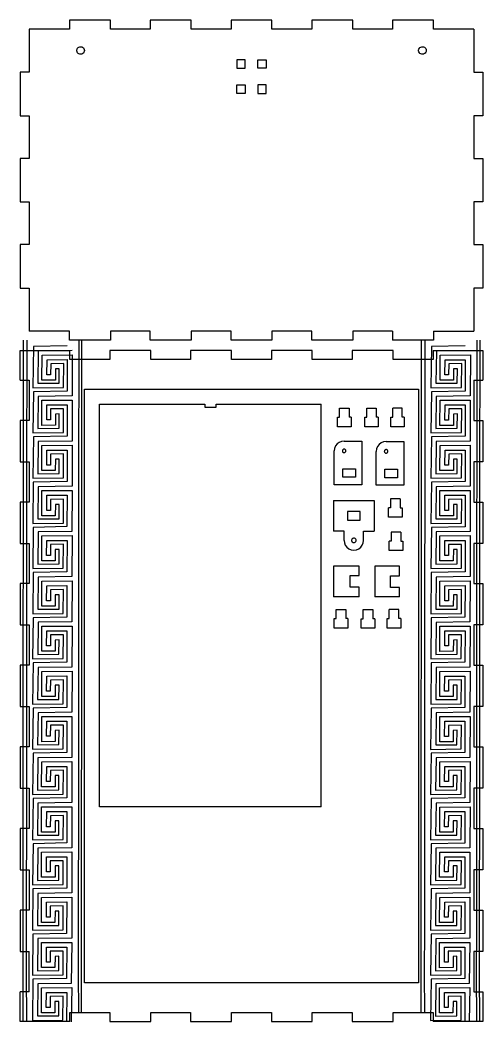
# Model space of a CAD drawing. Extents: x 5 to 589, y 6 to 836.
# Drawn here: x 358.4 to 588.7, y 8.1 to 506.3 of the extents above; entities that cross this region are included whole.
import ezdxf

# ---------------------------------------------------------------- set-up
doc = ezdxf.new("R2010")
doc.units = 0
for name, color, linetype in [('Enclosure_4mm___Back_plate_pole_005_contour', 7, 'CONTINUOUS'), ('Enclosure_4mm___Back_plate_pole_006_contour', 7, 'CONTINUOUS'), ('Enclosure_4mm___Door_bottom_stopper_006_contour', 7, 'CONTINUOUS'), ('Enclosure_4mm___Door_bottom_stopper_007_contour', 7, 'CONTINUOUS'), ('Enclosure_4mm___Door_plate001_contour', 7, 'CONTINUOUS'), ('Enclosure_4mm___Front001_contour', 7, 'CONTINUOUS'), ('Enclosure_4mm___Lock001_contour', 7, 'CONTINUOUS'), ('Enclosure_4mm___Lock_bolt001_contour', 7, 'CONTINUOUS'), ('Enclosure_4mm___Lock_bolt_004_contour', 7, 'CONTINUOUS'), ('Enclosure_4mm___Lock_bolt_005_contour', 7, 'CONTINUOUS'), ('Enclosure_4mm___Pen_holder_003_contour', 7, 'CONTINUOUS'), ('Enclosure_4mm___Pen_holder_004_contour', 7, 'CONTINUOUS'), ('Enclosure_4mm___Top001_contour', 7, 'CONTINUOUS'), ('Stand___Spine_003_contour', 7, 'CONTINUOUS')]:
    doc.layers.add(name, color=color, linetype=linetype)

msp = doc.modelspace()

# ---------------------------------------------------------------- linework, layer by layer
at = {"layer": 'Enclosure_4mm___Back_plate_pole_005_contour', "color": 7}
for points in [[(547.803229, 251.741257), (543.053244, 251.741257), (543.053244, 247.241258), (542.053224, 247.241258)], [(547.803229, 251.741257), (547.803229, 247.241258)], [(542.053224, 242.491257), (542.053224, 247.241258)], [(547.803229, 247.241258), (548.803221, 247.241258)], [(548.803221, 247.241258), (548.803221, 242.491257)], [(548.803221, 242.491257), (542.053224, 242.491257)]]:
    msp.add_lwpolyline(points, dxfattribs=at)
at = {"layer": 'Enclosure_4mm___Back_plate_pole_006_contour', "color": 7}
for points in [[(547.394606, 268.318649), (542.644621, 268.318649), (542.644621, 263.81865), (541.644628, 263.81865)], [(547.394606, 268.318649), (547.394606, 263.81865)], [(541.644628, 259.068649), (541.644628, 263.81865)], [(547.394606, 263.81865), (548.394625, 263.81865)], [(548.394625, 263.81865), (548.394625, 259.068649)], [(548.394625, 259.068649), (541.644628, 259.068649)]]:
    msp.add_lwpolyline(points, dxfattribs=at)
at = {"layer": 'Enclosure_4mm___Door_bottom_stopper_006_contour', "color": 7}
for points in [[(515.368937, 294.523263), (514.881945, 293.347264)], [(516.142923, 295.532264), (515.368937, 294.523263)], [(517.152943, 296.307263), (516.142923, 295.532264)], [(518.328936, 296.794263), (517.152943, 296.307263)], [(519.590946, 296.960263), (518.328936, 296.794263)], [(519.590946, 296.960263), (528.465944, 296.960263)], [(528.465944, 296.960263), (528.465944, 275.210264)], [(514.881945, 293.347264), (514.715945, 292.085265)], [(514.715945, 275.210264), (514.715945, 292.085265)], [(518.74293, 292.303263), (518.715942, 292.085265)], [(518.715942, 292.085265), (518.74293, 291.868264)], [(518.823945, 292.507264), (518.74293, 292.303263)], [(518.74293, 291.868264), (518.823945, 291.664263)], [(518.95293, 292.684263), (518.823945, 292.507264)], [(518.823945, 291.664263), (518.95293, 291.486264)], [(519.121946, 292.824264), (518.95293, 292.684263)], [(518.95293, 291.486264), (519.121946, 291.346262)], [(519.319933, 292.917263), (519.121946, 292.824264)], [(519.121946, 291.346262), (519.319933, 291.253264)], [(519.535939, 292.958263), (519.319933, 292.917263)], [(519.319933, 291.253264), (519.535939, 291.212264)], [(519.753929, 292.945264), (519.535939, 292.958255)], [(519.535939, 291.212264), (519.753929, 291.226261)], [(519.962924, 292.877263), (519.753929, 292.945264)], [(519.753929, 291.226263), (519.962924, 291.293264)], [(520.14792, 292.759264), (519.962924, 292.877263)], [(519.962924, 291.293264), (520.14792, 291.411263)], [(520.297939, 292.599263), (520.14792, 292.759264)], [(520.14792, 291.411263), (520.297939, 291.571264)], [(520.403931, 292.407263), (520.297939, 292.599263)], [(520.297939, 291.571264), (520.403931, 291.763264)], [(520.458938, 292.195262), (520.403931, 292.407263)], [(520.403931, 291.763264), (520.458938, 291.975264)], [(520.458938, 291.975264), (520.458938, 292.195262)], [(528.465944, 275.210264), (514.715945, 275.210264)]]:
    msp.add_lwpolyline(points, dxfattribs=at)
msp.add_lwpolyline([(525.215935, 283.210264), (525.215935, 278.960265), (518.965921, 278.960265), (518.965921, 283.210264)], close=True, dxfattribs=at)
at = {"layer": 'Enclosure_4mm___Door_bottom_stopper_007_contour', "color": 7}
for points in [[(536.23038, 294.300284), (535.742383, 293.124285)], [(537.004392, 295.309286), (536.23038, 294.300284)], [(538.014386, 296.084285), (537.004392, 295.309286)], [(539.190406, 296.571285), (538.014386, 296.084285)], [(540.451384, 296.737284), (539.190406, 296.571285)], [(540.451384, 296.737284), (549.326382, 296.737284)], [(549.326382, 296.737284), (549.326382, 274.987285)], [(535.742383, 293.124285), (535.576383, 291.862286)], [(535.576383, 274.987285), (535.576383, 291.862286)], [(539.6044, 292.080284), (539.57638, 291.862286)], [(539.57638, 291.862286), (539.6044, 291.645285)], [(539.685389, 292.284286), (539.6044, 292.080284)], [(539.6044, 291.645285), (539.685389, 291.441284)], [(539.8144, 292.461284), (539.685389, 292.284286)], [(539.685389, 291.441284), (539.8144, 291.263285)], [(539.983389, 292.601286), (539.8144, 292.461284)], [(539.8144, 291.263285), (539.983389, 291.124284)], [(540.181403, 292.695284), (539.983389, 292.601286)], [(539.983389, 291.124284), (540.181403, 291.030285)], [(540.396404, 292.736284), (540.181403, 292.695284)], [(540.181403, 291.030285), (540.396404, 290.989285)], [(540.615399, 292.722285), (540.396404, 292.736281)], [(540.396404, 290.989285), (540.615399, 291.003282)], [(540.824394, 292.654284), (540.615399, 292.722285)], [(540.615399, 291.003284), (540.824394, 291.071285)], [(541.00939, 292.537286), (540.824394, 292.654284)], [(540.824394, 291.071285), (541.00939, 291.188284)], [(541.159382, 292.377284), (541.00939, 292.537286)], [(541.00939, 291.188284), (541.159382, 291.348285)], [(541.265401, 292.184284), (541.159382, 292.377284)], [(541.159382, 291.348285), (541.265401, 291.540285)], [(541.319403, 291.972284), (541.265401, 292.184284)], [(541.265401, 291.540285), (541.319403, 291.753286)], [(541.319403, 291.753286), (541.319403, 291.972284)], [(549.326382, 274.987285), (535.576383, 274.987285)]]:
    msp.add_lwpolyline(points, dxfattribs=at)
msp.add_lwpolyline([(546.076399, 282.987285), (546.076399, 278.737286), (539.826385, 278.737286), (539.826385, 282.987285)], close=True, dxfattribs=at)
at = {"layer": 'Enclosure_4mm___Door_plate001_contour', "color": 7}
for points in [[(397.99985, 315.339994), (450.249449, 315.339994)], [(397.99985, 115.089992), (397.99985, 315.339994)], [(450.249449, 315.339994), (450.249449, 313.839994)], [(455.999453, 313.839994), (455.999453, 315.339994)], [(455.999453, 315.339994), (508.249449, 315.339994)], [(508.249449, 115.089992), (508.249449, 315.339994)], [(450.249449, 313.839994), (455.999453, 313.839994)], [(508.249449, 115.089992), (397.99985, 115.089992)]]:
    msp.add_lwpolyline(points, dxfattribs=at)
at = {"layer": 'Enclosure_4mm___Front001_contour', "color": 7}
for points in [[(358.401461, 342.065255), (383.241471, 342.065255)], [(358.401461, 327.315263), (358.401461, 342.065255)], [(563.811473, 342.065255), (563.811473, 337.565248), (543.971454, 337.565248), (543.971454, 342.065255), (523.631451, 342.065255), (523.631451, 337.565248), (503.781457, 337.565248), (503.781457, 342.065255), (483.441454, 342.065255), (483.441454, 337.565248), (463.601461, 337.565248), (463.601461, 342.065255), (443.261459, 342.065255), (443.261459, 337.565248), (423.421466, 337.565248), (423.421466, 342.065255), (403.081464, 342.065255), (403.081464, 337.565248), (383.241471, 337.565248), (383.241471, 342.065255)], [(563.811473, 342.065255), (588.651456, 342.065255)], [(588.651456, 342.065255), (588.651456, 327.315263)], [(358.401461, 327.315263), (362.901468, 327.315263), (362.901468, 307.265244), (358.401461, 307.265244), (358.401461, 286.715242), (362.901468, 286.715242), (362.901468, 266.665249), (358.401461, 266.665249), (358.401461, 246.115247), (362.901468, 246.115247), (362.901468, 226.065254), (358.401461, 226.065254), (358.401461, 205.515252), (362.901468, 205.515252), (362.901468, 185.465259), (358.401461, 185.465259), (358.401461, 164.915257), (362.901468, 164.915257), (362.901468, 144.865237), (358.401461, 144.865237), (358.401461, 124.315264), (362.901468, 124.315264), (362.901468, 104.265245), (358.401461, 104.265245), (358.401461, 83.715243), (362.901468, 83.715243), (362.901468, 63.66525), (358.401461, 63.66525), (358.401461, 43.115248), (362.901468, 43.115248)], [(584.151475, 327.315263), (584.151475, 307.265244)], [(584.151475, 327.315263), (588.651456, 327.315263)], [(584.151475, 307.265244), (588.651456, 307.265244)], [(588.651456, 307.265244), (588.651456, 286.715242)], [(584.151475, 286.715242), (584.151475, 266.665249)], [(588.651456, 286.715242), (584.151475, 286.715242)], [(584.151475, 266.665249), (588.651456, 266.665249)], [(588.651456, 266.665249), (588.651456, 246.115247)], [(584.151475, 246.115247), (584.151475, 226.065254)], [(588.651456, 246.115247), (584.151475, 246.115247)], [(584.151475, 226.065254), (588.651456, 226.065254)], [(588.651456, 226.065254), (588.651456, 205.515252)], [(584.151475, 205.515252), (584.151475, 185.465259)], [(588.651456, 205.515252), (584.151475, 205.515252)], [(584.151475, 185.465259), (588.651456, 185.465259)], [(588.651456, 185.465259), (588.651456, 164.915257)], [(584.151475, 164.915257), (584.151475, 144.865237)], [(588.651456, 164.915257), (584.151475, 164.915257)], [(584.151475, 144.865237), (588.651456, 144.865237)], [(588.651456, 144.865237), (588.651456, 124.315264)], [(584.151475, 124.315264), (584.151475, 104.265245)], [(588.651456, 124.315264), (584.151475, 124.315264)], [(584.151475, 104.265245), (588.651456, 104.265245)], [(588.651456, 104.265245), (588.651456, 83.715243)], [(584.151475, 83.715243), (584.151475, 63.66525)], [(588.651456, 83.715243), (584.151475, 83.715243)], [(584.151475, 63.66525), (588.651456, 63.66525)], [(588.651456, 63.66525), (588.651456, 43.115248)], [(362.901468, 23.065231), (362.901468, 43.115248)], [(584.151475, 43.115248), (584.151475, 23.065231)], [(588.651456, 43.115248), (584.151475, 43.115248)], [(362.901468, 23.065231), (358.401461, 23.065231)], [(358.401461, 8.31524), (358.401461, 23.065231)], [(584.151475, 23.065231), (588.651456, 23.065231)], [(588.651456, 23.065231), (588.651456, 8.31524)], [(383.241471, 8.31524), (383.241471, 12.81522), (403.081464, 12.81522), (403.081464, 8.31524), (423.421466, 8.31524), (423.421466, 12.81522), (443.261459, 12.81522), (443.261459, 8.31524), (463.601461, 8.31524), (463.601461, 12.81522), (483.441454, 12.81522), (483.441454, 8.31524), (503.781457, 8.31524), (503.781457, 12.81522), (523.631451, 12.81522), (523.631451, 8.31524), (543.971454, 8.31524), (543.971454, 12.81522), (563.811473, 12.81522), (563.811473, 8.31524)], [(383.241471, 8.31524), (358.401461, 8.31524)], [(588.651456, 8.31524), (563.811473, 8.31524)]]:
    msp.add_lwpolyline(points, dxfattribs=at)
msp.add_lwpolyline([(556.651451, 322.815257), (556.651451, 27.565238), (390.401466, 27.565238), (390.401466, 322.815257)], close=True, dxfattribs=at)
at = {"layer": 'Enclosure_4mm___Lock001_contour', "color": 7}
for points in [[(514.290892, 267.453728), (514.290892, 252.20373)], [(514.290892, 267.453728), (534.540883, 267.453728)], [(534.540883, 267.453728), (534.540883, 252.20373)], [(521.290894, 261.953729), (521.290894, 257.703729)], [(527.540881, 261.953729), (521.290894, 261.953729)], [(527.540881, 257.703729), (527.540881, 261.953729)], [(521.290894, 257.703729), (527.540881, 257.703729)], [(519.540887, 252.20373), (514.290892, 252.20373)], [(519.540887, 247.578728), (519.540887, 252.20373)], [(529.290889, 247.578728), (529.290889, 252.20373), (534.540883, 252.20373)], [(519.540887, 247.578728), (519.706886, 246.316729)], [(519.706886, 246.316729), (520.193879, 245.140731)], [(520.193879, 245.140731), (520.968896, 244.131729)], [(523.369884, 247.99273), (523.299875, 247.71973)], [(523.299875, 247.71973), (523.299875, 247.437729)], [(523.299875, 247.437729), (523.369884, 247.16473)], [(523.50588, 248.239729), (523.369884, 247.99273)], [(523.369884, 247.16473), (523.50588, 246.91773)], [(523.698893, 248.445731), (523.50588, 248.239729)], [(523.50588, 246.91773), (523.698893, 246.711729)], [(523.936886, 248.596729), (523.698893, 248.445731)], [(523.698893, 246.711729), (523.936886, 246.560731)], [(524.204882, 248.683729), (523.936886, 248.596729)], [(523.936886, 246.560731), (524.204882, 246.473731)], [(524.485896, 248.701729), (524.204882, 248.683737)], [(524.204882, 246.473731), (524.485896, 246.455739)], [(524.762889, 248.64873), (524.485896, 248.701729)], [(524.485896, 246.455728), (524.762889, 246.50873)], [(525.0189, 248.528731), (524.762889, 248.64873)], [(524.762889, 246.50873), (525.0189, 246.628729)], [(525.235884, 248.348729), (525.0189, 248.528731)], [(525.0189, 246.628729), (525.235884, 246.80873)], [(525.401884, 248.12073), (525.235884, 248.348729)], [(525.235884, 246.80873), (525.401884, 247.036729)], [(525.504886, 247.858729), (525.401884, 248.12073)], [(525.401884, 247.036729), (525.504886, 247.29873)], [(525.540896, 247.578728), (525.504886, 247.858729)], [(525.504886, 247.29873), (525.540896, 247.578728)], [(527.862879, 244.131729), (528.637897, 245.140731)], [(528.637897, 245.140731), (529.124889, 246.316729)], [(529.124889, 246.316729), (529.290889, 247.578728)], [(520.968896, 244.131729), (521.977885, 243.35673)], [(521.977885, 243.35673), (523.153878, 242.86973)], [(523.153878, 242.86973), (524.415888, 242.70373)], [(524.415888, 242.70373), (525.676892, 242.86973)], [(525.676892, 242.86973), (526.852885, 243.35673)], [(526.852885, 243.35673), (527.862879, 244.131729)]]:
    msp.add_lwpolyline(points, dxfattribs=at)
at = {"layer": 'Enclosure_4mm___Lock_bolt001_contour', "color": 7}
for points in [[(549.509765, 308.81487), (548.509772, 308.81487), (548.509772, 313.314869), (543.75976, 313.314869)], [(543.75976, 308.81487), (543.75976, 313.314869)], [(542.759768, 308.81487), (543.75976, 308.81487)], [(542.759768, 304.064868), (542.759768, 308.81487)], [(549.509765, 304.064868), (542.759768, 304.064868)], [(549.509765, 308.81487), (549.509765, 304.064868)]]:
    msp.add_lwpolyline(points, dxfattribs=at)
at = {"layer": 'Enclosure_4mm___Lock_bolt_004_contour', "color": 7}
for points in [[(530.824255, 313.287997), (535.57424, 313.287997)], [(530.824255, 308.787998), (530.824255, 313.287997)], [(535.57424, 313.287997), (535.57424, 308.787998)], [(529.824262, 308.787998), (530.824255, 308.787998)], [(529.824262, 304.037997), (529.824262, 308.787998)], [(536.574259, 304.037997), (529.824262, 304.037997)], [(536.574259, 308.787998), (535.57424, 308.787998)], [(536.574259, 308.787998), (536.574259, 304.037997)]]:
    msp.add_lwpolyline(points, dxfattribs=at)
at = {"layer": 'Enclosure_4mm___Lock_bolt_005_contour', "color": 7}
for points in [[(517.372468, 313.377325), (522.122479, 313.377325)], [(517.372468, 308.877323), (517.372468, 313.377325)], [(522.122479, 313.377325), (522.122479, 308.877323)], [(516.372475, 308.877323), (517.372468, 308.877323)], [(516.372475, 304.127324), (516.372475, 308.877323)], [(523.122472, 304.127324), (516.372475, 304.127324)], [(523.122472, 308.877323), (522.122479, 308.877323)], [(523.122472, 308.877323), (523.122472, 304.127324)]]:
    msp.add_lwpolyline(points, dxfattribs=at)
at = {"layer": 'Enclosure_4mm___Pen_holder_003_contour', "color": 7}
for points in [[(547.119492, 219.469046), (547.119492, 224.219047), (542.619486, 224.219047), (542.619486, 229.969046), (547.119492, 229.969046), (547.119492, 234.719047), (534.869496, 234.719047), (534.869496, 219.469046)], [(547.119492, 219.469046), (534.869496, 219.469046)]]:
    msp.add_lwpolyline(points, dxfattribs=at)
at = {"layer": 'Enclosure_4mm___Pen_holder_004_contour', "color": 7}
for points in [[(527.074077, 219.569429), (527.074077, 224.319427), (522.57407, 224.319427), (522.57407, 230.069429), (527.074077, 230.069429), (527.074077, 234.819427), (514.324071, 234.819427), (514.324071, 219.569429)], [(527.074077, 219.569429), (514.324071, 219.569429)]]:
    msp.add_lwpolyline(points, dxfattribs=at)
at = {"layer": 'Enclosure_4mm___Top001_contour', "color": 7}
for points in [[(382.992471, 506.349163), (382.992471, 501.849156)], [(403.333479, 506.349163), (382.992471, 506.349163)], [(403.333479, 501.849156), (403.333479, 506.349163)], [(423.174478, 506.349163), (423.174478, 501.849156)], [(443.51448, 506.349163), (423.174478, 506.349163)], [(443.51448, 501.849156), (443.51448, 506.349163)], [(463.355478, 506.349163), (463.355478, 501.849156)], [(483.69646, 506.349163), (463.355478, 506.349163)], [(483.69646, 501.849156), (483.69646, 506.349163)], [(503.537458, 506.349163), (503.537458, 501.849156)], [(523.878466, 506.349163), (503.537458, 506.349163)], [(523.878466, 501.849156), (523.878466, 506.349163)], [(543.719464, 506.349163), (543.719464, 501.849156)], [(564.060472, 506.349163), (543.719464, 506.349163)], [(564.060472, 501.849156), (564.060472, 506.349163)], [(362.901468, 501.849156), (362.901468, 480.421161)], [(382.992471, 501.849156), (362.901468, 501.849156)], [(423.174478, 501.849156), (403.333479, 501.849156)], [(463.355478, 501.849156), (443.51448, 501.849156)], [(503.537458, 501.849156), (483.69646, 501.849156)], [(543.719464, 501.849156), (523.878466, 501.849156)], [(584.151449, 501.849156), (564.060472, 501.849156)], [(584.151449, 501.849156), (584.151449, 480.421161), (588.651456, 480.421161), (588.651456, 458.742155), (584.151449, 458.742155), (584.151449, 437.563159), (588.651456, 437.563159), (588.651456, 415.885158), (584.151449, 415.885158), (584.151449, 394.706162), (588.651456, 394.706162), (588.651456, 373.028162), (584.151449, 373.028162), (584.151449, 351.599161)], [(386.666475, 491.459154), (386.782469, 491.914158)], [(386.666475, 490.989148), (386.666475, 491.459154)], [(386.782469, 490.534171), (386.666475, 490.989148)], [(386.782469, 491.914158), (387.009455, 492.326167)], [(387.009455, 490.122162), (386.782469, 490.534171)], [(387.009455, 492.326167), (387.331479, 492.669147)], [(387.331479, 489.779156), (387.009455, 490.122162)], [(387.331479, 492.669147), (387.727481, 492.921162)], [(387.727481, 489.528172), (387.331479, 489.779156)], [(387.727481, 492.921162), (388.174468, 493.066154)], [(388.174468, 489.382149), (387.727481, 489.528172)], [(388.174468, 493.066154), (388.644474, 493.095152)], [(388.644474, 489.35315), (388.174468, 489.382149)], [(388.644474, 493.095152), (389.105457, 493.007152)], [(389.105457, 489.441151), (388.644474, 489.35315)], [(389.105457, 493.007152), (389.530458, 492.807153)], [(389.530458, 489.641149), (389.105457, 489.441151)], [(389.530458, 492.807153), (389.893466, 492.508148)], [(389.893466, 489.94116), (389.530458, 489.641149)], [(389.893466, 492.508148), (390.169479, 492.127148)], [(390.169479, 490.321155), (389.893466, 489.94116)], [(390.169479, 492.127148), (390.342464, 491.690162)], [(390.342464, 490.758167), (390.169479, 490.321155)], [(390.342464, 491.690162), (390.401466, 491.224151)], [(390.401466, 491.224151), (390.342464, 490.758167)], [(556.666453, 491.459154), (556.782473, 491.914158)], [(556.666453, 490.989148), (556.666453, 491.459154)], [(556.782473, 490.534171), (556.666453, 490.989148)], [(556.782473, 491.914158), (557.009459, 492.326167)], [(557.009459, 490.122162), (556.782473, 490.534171)], [(557.009459, 492.326167), (557.331457, 492.669147)], [(557.331457, 489.779156), (557.009459, 490.122162)], [(557.331457, 492.669147), (557.727459, 492.921162)], [(557.727459, 489.528172), (557.331457, 489.779156)], [(557.727459, 492.921162), (558.174472, 493.066154)], [(558.174472, 489.382149), (557.727459, 489.528172)], [(558.174472, 493.066154), (558.644451, 493.095152)], [(558.644451, 489.35315), (558.174472, 489.382149)], [(558.644451, 493.095152), (559.105461, 493.007152)], [(559.105461, 489.441151), (558.644451, 489.35315)], [(559.105461, 493.007152), (559.530462, 492.807153)], [(559.530462, 489.641149), (559.105461, 489.441151)], [(559.530462, 492.807153), (559.89347, 492.508148)], [(559.89347, 489.94116), (559.530462, 489.641149)], [(559.89347, 492.508148), (560.169457, 492.127148)], [(560.169457, 490.321155), (559.89347, 489.94116)], [(560.169457, 492.127148), (560.342468, 491.690162)], [(560.342468, 490.758167), (560.169457, 490.321155)], [(560.342468, 491.690162), (560.40147, 491.224151)], [(560.40147, 491.224151), (560.342468, 490.758167)], [(476.651479, 486.599155), (480.901454, 486.599155)], [(476.651479, 482.349153), (476.651479, 486.599155)], [(480.901454, 486.599155), (480.901454, 482.349153)], [(358.401461, 480.421161), (358.401461, 458.742155)], [(362.901468, 480.421161), (358.401461, 480.421161)], [(480.901454, 482.349153), (476.651479, 482.349153)], [(466.151463, 474.099154), (470.401465, 474.099154)], [(466.151463, 469.849152), (466.151463, 474.099154)], [(470.401465, 474.099154), (470.401465, 469.849152)], [(470.401465, 469.849152), (466.151463, 469.849152)], [(358.401461, 458.742155), (362.901468, 458.742155)], [(362.901468, 458.742155), (362.901468, 437.563159)], [(358.401461, 437.563159), (358.401461, 415.885158)], [(362.901468, 437.563159), (358.401461, 437.563159)], [(358.401461, 415.885158), (362.901468, 415.885158)], [(362.901468, 415.885158), (362.901468, 394.706162)], [(358.401461, 394.706162), (358.401461, 373.028162)], [(362.901468, 394.706162), (358.401461, 394.706162)], [(358.401461, 373.028162), (362.901468, 373.028162)], [(362.901468, 373.028162), (362.901468, 351.599161)], [(523.878466, 351.599161), (523.878466, 347.099154), (503.537458, 347.099154), (503.537458, 351.599161), (483.69646, 351.599161), (483.69646, 347.099154), (463.355478, 347.099154), (463.355478, 351.599161), (443.51448, 351.599161), (443.51448, 347.099154), (423.174478, 347.099154), (423.174478, 351.599161), (403.333479, 351.599161), (403.333479, 347.099154), (382.992471, 347.099154), (382.992471, 351.599161), (362.901468, 351.599161)], [(543.719464, 351.599161), (523.878466, 351.599161)], [(543.719464, 351.599161), (543.719464, 347.099154)], [(564.060472, 351.599161), (584.151449, 351.599161)], [(564.060472, 351.599161), (564.060472, 347.099154)], [(564.060472, 347.099154), (543.719464, 347.099154)]]:
    msp.add_lwpolyline(points, dxfattribs=at)
for points in [[(466.151463, 482.349153), (470.401465, 482.349153), (470.401465, 486.599155), (466.151463, 486.599155)], [(480.901454, 469.849152), (480.901454, 474.099154), (476.651479, 474.099154), (476.651479, 469.849152)]]:
    msp.add_lwpolyline(points, close=True, dxfattribs=at)
at = {"layer": 'Stand___Spine_003_contour', "color": 1}
for points in [[(359.97072, 347.09381), (359.953685, 324.619969)], [(361.731546, 347.09381), (361.71451, 324.619969)], [(381.81465, 344.31135), (365.05176, 343.970608), (364.769325, 323.476398), (379.996447, 323.651418), (380.118893, 335.52152), (373.64308, 335.410144), (373.588969, 329.93653), (371.711379, 329.93653), (371.825628, 337.430912), (381.834008, 337.462757), (381.797614, 321.837508)], [(387.59256, 347.09381), (387.575524, 324.619969)], [(389.049028, 347.09381), (389.031992, 324.619969)], [(557.964613, 347.080355), (557.947577, 324.606513)], [(559.725439, 347.080355), (559.708403, 324.606513)], [(579.808543, 344.297895), (563.045653, 343.957153), (562.763217, 323.462943), (577.99034, 323.637963), (578.112786, 335.508064), (571.636973, 335.396688), (571.582861, 329.923075), (569.705271, 329.923075), (569.819521, 337.417457), (579.827901, 337.449301), (579.791507, 321.824053)], [(585.586453, 347.080355), (585.569417, 324.606513)], [(587.042921, 347.080355), (587.025885, 324.606513)], [(384.3095, 341.933465), (367.478117, 341.685933), (367.280932, 325.70917), (377.879473, 325.799186), (377.934481, 332.932459), (376.021931, 332.887457), (375.986678, 327.284343), (369.30346, 327.261858), (369.326665, 339.750728), (384.380641, 339.840732), (384.292465, 319.459623)], [(582.303393, 341.920009), (565.47201, 341.672477), (565.274825, 325.695714), (575.873366, 325.78573), (575.928374, 332.919004), (574.015824, 332.874002), (573.980571, 327.270888), (567.297353, 327.248402), (567.320558, 339.737273), (582.374534, 339.827277), (582.286357, 319.446168)], [(359.953653, 324.620077), (359.936617, 302.146235)], [(361.714478, 324.620077), (361.697443, 302.146235)], [(387.575492, 324.620077), (387.558457, 302.146235)], [(389.03196, 324.620077), (389.014925, 302.146235)], [(557.947546, 324.606601), (557.93051, 302.132759)], [(559.708371, 324.606601), (559.691336, 302.132759)], [(585.569385, 324.606601), (585.55235, 302.132759)], [(587.025853, 324.606601), (587.008818, 302.132759)], [(381.797582, 321.837617), (365.034692, 321.496875), (364.752257, 301.002665), (379.979379, 301.177685), (380.101826, 313.047786), (373.626013, 312.93641), (373.571901, 307.462797), (371.694311, 307.462797), (371.808561, 314.957179), (381.81694, 314.989023), (381.780547, 299.363775)], [(384.292433, 319.459731), (367.461049, 319.2122), (367.263864, 303.235436), (377.862405, 303.325452), (377.917413, 310.458726), (376.004863, 310.413724), (375.969611, 304.81061), (369.286393, 304.788124), (369.309597, 317.276995), (384.363573, 317.366999), (384.275397, 296.98589)], [(579.791475, 321.82414), (563.028585, 321.483399), (562.74615, 300.989189), (577.973272, 301.164209), (578.095718, 313.03431), (571.619905, 312.922934), (571.565794, 307.44932), (569.688204, 307.44932), (569.802454, 314.943702), (579.810833, 314.975547), (579.774439, 299.350299)], [(582.286326, 319.446255), (565.454942, 319.198723), (565.257757, 303.22196), (575.856298, 303.311976), (575.911306, 310.445249), (573.998756, 310.400248), (573.963503, 304.797134), (567.280285, 304.774648), (567.30349, 317.263518), (582.357466, 317.353522), (582.26929, 296.972413)], [(359.936615, 302.14622), (359.91958, 279.672379)], [(361.697441, 302.14622), (361.680405, 279.672379)], [(381.780545, 299.36376), (365.017655, 299.023018), (364.735219, 278.528808), (379.962342, 278.703828), (380.084788, 290.57393), (373.608975, 290.462554), (373.554863, 284.98894), (371.677274, 284.98894), (371.791523, 292.483322), (381.799903, 292.515167), (381.763509, 276.889918)], [(387.558455, 302.14622), (387.541419, 279.672379)], [(389.014923, 302.14622), (388.997887, 279.672379)], [(557.930511, 302.132744), (557.913475, 279.658902)], [(559.691337, 302.132744), (559.674301, 279.658902)], [(579.774441, 299.350283), (563.011551, 299.009542), (562.729115, 278.515332), (577.956238, 278.690352), (578.078684, 290.560453), (571.602871, 290.449077), (571.548759, 284.975464), (569.671169, 284.975464), (569.785419, 292.469846), (579.793799, 292.50169), (579.757405, 276.876442)], [(585.552351, 302.132744), (585.535315, 279.658902)], [(587.008819, 302.132744), (586.991783, 279.658902)], [(384.275395, 296.985875), (367.444012, 296.738343), (367.246827, 280.76158), (377.845368, 280.851596), (377.900376, 287.984869), (375.987826, 287.939867), (375.952573, 282.336753), (369.269355, 282.314268), (369.29256, 294.803138), (384.346536, 294.893142), (384.25836, 274.512033)], [(582.269291, 296.972398), (565.437908, 296.724866), (565.240722, 280.748103), (575.839264, 280.838119), (575.894271, 287.971393), (573.981722, 287.926391), (573.946469, 282.323277), (567.263251, 282.300791), (567.286456, 294.789662), (582.340431, 294.879666), (582.252255, 274.498557)], [(359.919608, 279.672394), (359.902572, 257.198552)], [(361.680434, 279.672394), (361.663398, 257.198552)], [(387.541448, 279.672394), (387.524412, 257.198552)], [(388.997916, 279.672394), (388.98088, 257.198552)], [(557.913473, 279.658917), (557.896438, 257.185076)], [(559.674299, 279.658917), (559.657263, 257.185076)], [(585.535313, 279.658917), (585.518277, 257.185076)], [(586.991781, 279.658917), (586.974745, 257.185076)], [(381.763537, 276.889933), (365.000647, 276.549192), (364.718212, 256.054982), (379.945335, 256.230002), (380.067781, 268.100103), (373.591968, 267.988727), (373.537856, 262.515113), (371.660266, 262.515113), (371.774516, 270.009495), (381.782895, 270.04134), (381.746502, 254.416092)], [(384.258388, 274.512048), (367.427004, 274.264516), (367.229819, 258.287753), (377.82836, 258.377769), (377.883368, 265.511043), (375.970818, 265.466041), (375.935566, 259.862927), (369.252348, 259.840441), (369.275553, 272.329312), (384.329528, 272.419316), (384.241352, 252.038206)], [(579.757403, 276.876457), (562.994513, 276.535715), (562.712078, 256.041505), (577.9392, 256.216525), (578.061646, 268.086627), (571.585833, 267.97525), (571.531722, 262.501637), (569.654132, 262.501637), (569.768382, 269.996019), (579.776761, 270.027863), (579.740367, 254.402615)], [(582.252253, 274.498572), (565.42087, 274.25104), (565.223685, 258.274277), (575.822226, 258.364292), (575.877234, 265.497566), (573.964684, 265.452564), (573.929431, 259.84945), (567.246213, 259.826964), (567.269418, 272.315835), (582.323394, 272.405839), (582.235218, 252.02473)], [(359.90257, 257.198537), (359.885535, 234.724695)], [(361.663396, 257.198537), (361.64636, 234.724695)], [(381.7465, 254.416077), (364.98361, 254.075335), (364.701175, 233.581125), (379.928297, 233.756145), (380.050743, 245.626246), (373.57493, 245.51487), (373.520819, 240.041257), (371.643229, 240.041257), (371.757478, 247.535639), (381.765858, 247.567483), (381.729464, 231.942235)], [(387.52441, 257.198537), (387.507374, 234.724695)], [(388.980878, 257.198537), (388.963842, 234.724695)], [(557.896439, 257.185061), (557.879403, 234.711219)], [(559.657265, 257.185061), (559.640229, 234.711219)], [(579.740368, 254.4026), (562.977479, 254.061859), (562.695043, 233.567649), (577.922166, 233.742668), (578.044612, 245.61277), (571.568799, 245.501394), (571.514687, 240.02778), (569.637097, 240.02778), (569.751347, 247.522162), (579.759727, 247.554007), (579.723333, 231.928759)], [(585.518279, 257.185061), (585.501243, 234.711219)], [(586.974747, 257.185061), (586.957711, 234.711219)], [(384.24135, 252.038191), (367.409967, 251.79066), (367.212782, 235.813896), (377.811323, 235.903912), (377.866331, 243.037186), (375.953781, 242.992184), (375.918528, 237.38907), (369.23531, 237.366584), (369.258515, 249.855455), (384.312491, 249.945459), (384.224315, 229.56435)], [(582.235219, 252.024715), (565.403836, 251.777183), (565.20665, 235.80042), (575.805191, 235.890436), (575.860199, 243.023709), (573.94765, 242.978708), (573.912397, 237.375594), (567.229179, 237.353108), (567.252384, 249.841978), (582.306359, 249.931982), (582.218183, 229.550873)], [(359.885563, 234.724711), (359.868527, 212.250869)], [(361.646389, 234.724711), (361.629353, 212.250869)], [(387.507403, 234.724711), (387.490367, 212.250869)], [(388.963871, 234.724711), (388.946835, 212.250869)], [(557.879435, 234.711222), (557.862399, 212.23738)], [(559.64026, 234.711222), (559.623225, 212.23738)], [(585.501274, 234.711222), (585.484239, 212.23738)], [(586.957742, 234.711222), (586.940707, 212.23738)], [(381.729492, 231.94225), (364.966602, 231.601509), (364.684167, 211.107298), (379.91129, 211.282318), (380.033736, 223.15242), (373.557923, 223.041044), (373.503811, 217.56743), (371.626221, 217.56743), (371.740471, 225.061812), (381.74885, 225.093657), (381.712457, 209.468408)], [(384.224343, 229.564365), (367.392959, 229.316833), (367.195774, 213.34007), (377.794315, 213.430086), (377.849323, 220.563359), (375.936773, 220.518357), (375.901521, 214.915244), (369.218303, 214.892758), (369.241508, 227.381628), (384.295483, 227.471632), (384.207307, 207.090523)], [(579.723364, 231.928762), (562.960474, 231.58802), (562.678039, 211.09381), (577.905161, 211.26883), (578.027607, 223.138931), (571.551795, 223.027555), (571.497683, 217.553942), (569.620093, 217.553942), (569.734343, 225.048324), (579.742722, 225.080168), (579.706328, 209.45492)], [(582.218215, 229.550876), (565.386831, 229.303344), (565.189646, 213.326581), (575.788187, 213.416597), (575.843195, 220.549871), (573.930645, 220.504869), (573.895392, 214.901755), (567.212174, 214.879269), (567.235379, 227.36814), (582.289355, 227.458144), (582.201179, 207.077035)], [(359.868495, 212.250854), (359.851459, 189.777012)], [(361.629321, 212.250854), (361.612285, 189.777012)], [(381.712425, 209.468393), (364.949535, 209.127652), (364.667099, 188.633442), (379.894222, 188.808462), (380.016668, 200.678563), (373.540855, 200.567187), (373.486743, 195.093573), (371.609153, 195.093573), (371.723403, 202.587955), (381.731783, 202.6198), (381.695389, 186.994552)], [(387.490335, 212.250854), (387.473299, 189.777012)], [(388.946803, 212.250854), (388.929767, 189.777012)], [(557.862367, 212.237395), (557.845331, 189.763554)], [(559.623193, 212.237395), (559.606157, 189.763554)], [(579.706296, 209.454935), (562.943406, 209.114193), (562.660971, 188.619983), (577.888094, 188.795003), (578.01054, 200.665105), (571.534727, 200.553729), (571.480615, 195.080115), (569.603025, 195.080115), (569.717275, 202.574497), (579.725655, 202.606342), (579.689261, 186.981093)], [(585.484207, 212.237395), (585.467171, 189.763554)], [(586.940675, 212.237395), (586.923639, 189.763554)], [(384.207275, 207.090508), (367.375892, 206.842976), (367.178707, 190.866213), (377.777248, 190.956229), (377.832256, 198.089503), (375.919706, 198.044501), (375.884453, 192.441387), (369.201235, 192.418901), (369.22444, 204.907772), (384.278416, 204.997776), (384.19024, 184.616666)], [(582.201147, 207.07705), (565.369764, 206.829518), (565.172578, 190.852755), (575.771119, 190.942771), (575.826127, 198.076044), (573.913578, 198.031042), (573.878325, 192.427928), (567.195107, 192.405443), (567.218312, 204.894313), (582.272287, 204.984317), (582.184111, 184.603208)], [(359.851458, 189.777015), (359.834422, 167.303174)], [(361.612283, 189.777015), (361.595248, 167.303174)], [(387.473297, 189.777015), (387.456262, 167.303174)], [(388.929765, 189.777015), (388.91273, 167.303174)], [(557.845332, 189.763539), (557.828297, 167.289697)], [(559.606158, 189.763539), (559.589122, 167.289697)], [(585.467172, 189.763539), (585.450136, 167.289697)], [(586.92364, 189.763539), (586.906604, 167.289697)], [(381.695387, 186.994555), (364.932497, 186.653813), (364.650062, 166.159603), (379.877184, 166.334623), (379.999631, 178.204724), (373.523818, 178.093348), (373.469706, 172.619735), (371.592116, 172.619735), (371.706366, 180.114117), (381.714745, 180.145961), (381.678352, 164.520713)], [(384.190238, 184.616669), (367.358854, 184.369138), (367.161669, 168.392374), (377.76021, 168.48239), (377.815218, 175.615664), (375.902668, 175.570662), (375.867416, 169.967548), (369.184198, 169.945062), (369.207402, 182.433933), (384.261378, 182.523937), (384.173202, 162.142828)], [(579.689262, 186.981078), (562.926372, 186.640337), (562.643937, 166.146127), (577.871059, 166.321147), (577.993505, 178.191248), (571.517692, 178.079872), (571.463581, 172.606258), (569.585991, 172.606258), (569.70024, 180.10064), (579.70862, 180.132485), (579.672226, 164.507237)], [(582.184112, 184.603193), (565.352729, 184.355661), (565.155544, 168.378898), (575.754085, 168.468914), (575.809093, 175.602188), (573.896543, 175.557186), (573.86129, 169.954072), (567.178072, 169.931586), (567.201277, 182.420457), (582.255253, 182.51046), (582.167077, 162.129351)], [(359.83445, 167.303158), (359.817415, 144.829317)], [(361.595276, 167.303158), (361.57824, 144.829317)], [(381.67838, 164.520698), (364.91549, 164.179956), (364.633055, 143.685746), (379.860177, 143.860766), (379.982623, 155.730868), (373.50681, 155.619492), (373.452699, 150.145878), (371.575109, 150.145878), (371.689358, 157.64026), (381.697738, 157.672105), (381.661344, 142.046856)], [(387.45629, 167.303158), (387.439254, 144.829317)], [(388.912758, 167.303158), (388.895722, 144.829317)], [(557.828325, 167.289712), (557.811289, 144.81587)], [(559.589151, 167.289712), (559.572115, 144.81587)], [(579.672254, 164.507252), (562.909365, 164.16651), (562.626929, 143.6723), (577.854052, 143.84732), (577.976498, 155.717421), (571.500685, 155.606045), (571.446573, 150.132432), (569.568983, 150.132432), (569.683233, 157.626814), (579.691613, 157.658658), (579.655219, 142.03341)], [(585.450165, 167.289712), (585.433129, 144.81587)], [(586.906633, 167.289712), (586.889597, 144.81587)], [(384.17323, 162.142813), (367.341847, 161.895281), (367.144662, 145.918518), (377.743203, 146.008534), (377.798211, 153.141807), (375.885661, 153.096805), (375.850408, 147.493692), (369.16719, 147.471206), (369.190395, 159.960076), (384.244371, 160.05008), (384.156195, 139.668971)], [(582.167105, 162.129366), (565.335722, 161.881834), (565.138536, 145.905071), (575.737077, 145.995087), (575.792085, 153.128361), (573.879536, 153.083359), (573.844283, 147.480245), (567.161065, 147.457759), (567.18427, 159.94663), (582.238245, 160.036634), (582.150069, 139.655525)], [(359.817383, 144.829332), (359.800347, 122.35549)], [(361.578208, 144.829332), (361.561173, 122.35549)], [(387.439222, 144.829332), (387.422187, 122.35549)], [(388.89569, 144.829332), (388.878655, 122.35549)], [(557.81126, 144.815855), (557.794225, 122.342014)], [(559.572086, 144.815855), (559.55505, 122.342014)], [(585.4331, 144.815855), (585.416064, 122.342014)], [(586.889568, 144.815855), (586.872532, 122.342014)], [(381.661312, 142.046871), (364.898422, 141.70613), (364.615987, 121.21192), (379.843109, 121.38694), (379.965556, 133.257041), (373.489743, 133.145665), (373.435631, 127.672051), (371.558041, 127.672051), (371.672291, 135.166434), (381.68067, 135.198278), (381.644276, 119.57303)], [(384.156163, 139.668986), (367.324779, 139.421454), (367.127594, 123.444691), (377.726135, 123.534707), (377.781143, 130.667981), (375.868593, 130.622979), (375.83334, 125.019865), (369.150123, 124.997379), (369.173327, 137.48625), (384.227303, 137.576254), (384.139127, 117.195144)], [(579.65519, 142.033395), (562.8923, 141.692653), (562.609865, 121.198443), (577.836987, 121.373463), (577.959433, 133.243565), (571.48362, 133.132189), (571.429509, 127.658575), (569.551919, 127.658575), (569.666168, 135.152957), (579.674548, 135.184802), (579.638154, 119.559553)], [(582.15004, 139.65551), (565.318657, 139.407978), (565.121472, 123.431215), (575.720013, 123.521231), (575.775021, 130.654504), (573.862471, 130.609502), (573.827218, 125.006388), (567.144, 124.983902), (567.167205, 137.472773), (582.221181, 137.562777), (582.133005, 117.181668)], [(359.800345, 122.355475), (359.783309, 99.881634)], [(361.561171, 122.355475), (361.544135, 99.881634)], [(387.422185, 122.355475), (387.405149, 99.881634)], [(388.878653, 122.355475), (388.861617, 99.881634)], [(557.794226, 122.342029), (557.77719, 99.868187)], [(559.555052, 122.342029), (559.538016, 99.868187)], [(585.416066, 122.342029), (585.39903, 99.868187)], [(586.872534, 122.342029), (586.855498, 99.868187)], [(381.644275, 119.573015), (364.881385, 119.232273), (364.598949, 98.738063), (379.826072, 98.913083), (379.948518, 110.783184), (373.472705, 110.671808), (373.418593, 105.198195), (371.541003, 105.198195), (371.655253, 112.692577), (381.663633, 112.724421), (381.627239, 97.099173)], [(384.139125, 117.195129), (367.307742, 116.947598), (367.110556, 100.970834), (377.709098, 101.06085), (377.764105, 108.194124), (375.851556, 108.149122), (375.816303, 102.546008), (369.133085, 102.523522), (369.15629, 115.012393), (384.210265, 115.102397), (384.122089, 94.721288)], [(579.638155, 119.559568), (562.875265, 119.218827), (562.59283, 98.724617), (577.819953, 98.899637), (577.942399, 110.769738), (571.466586, 110.658362), (571.412474, 105.184748), (569.534884, 105.184748), (569.649134, 112.67913), (579.657513, 112.710975), (579.62112, 97.085727)], [(582.133006, 117.181683), (565.301622, 116.934151), (565.104437, 100.957388), (575.702978, 101.047404), (575.757986, 108.180678), (573.845436, 108.135676), (573.810184, 102.532562), (567.126966, 102.510076), (567.150171, 114.998947), (582.204146, 115.088951), (582.11597, 94.707841)], [(359.783338, 99.881649), (359.766302, 77.407807)], [(361.544163, 99.881649), (361.527128, 77.407807)], [(387.405177, 99.881649), (387.388142, 77.407807)], [(388.861645, 99.881649), (388.84461, 77.407807)], [(557.777218, 99.868172), (557.760183, 77.39433)], [(559.538044, 99.868172), (559.521008, 77.39433)], [(585.399058, 99.868172), (585.382022, 77.39433)], [(586.855526, 99.868172), (586.83849, 77.39433)], [(381.627267, 97.099188), (364.864377, 96.758447), (364.581942, 76.264236), (379.809064, 76.439256), (379.931511, 88.309358), (373.455698, 88.197982), (373.401586, 82.724368), (371.523996, 82.724368), (371.638246, 90.21875), (381.646625, 90.250595), (381.610232, 74.625346)], [(384.122118, 94.721303), (367.290734, 94.473771), (367.093549, 78.497008), (377.69209, 78.587024), (377.747098, 85.720297), (375.834548, 85.675295), (375.799295, 80.072182), (369.116078, 80.049696), (369.139282, 92.538566), (384.193258, 92.62857), (384.105082, 72.247461)], [(579.621148, 97.085712), (562.858258, 96.74497), (562.575823, 76.25076), (577.802945, 76.42578), (577.925391, 88.295881), (571.449578, 88.184505), (571.395467, 82.710892), (569.517877, 82.710892), (569.632126, 90.205274), (579.640506, 90.237118), (579.604112, 74.61187)], [(582.115998, 94.707826), (565.284615, 94.460294), (565.08743, 78.483531), (575.685971, 78.573547), (575.740979, 85.706821), (573.828429, 85.661819), (573.793176, 80.058705), (567.109958, 80.036219), (567.133163, 92.52509), (582.187139, 92.615094), (582.098963, 72.233985)], [(359.76627, 77.407792), (359.749234, 54.93395)], [(361.527096, 77.407792), (361.51006, 54.93395)], [(387.38811, 77.407792), (387.371074, 54.93395)], [(388.844578, 77.407792), (388.827542, 54.93395)], [(557.760154, 77.394345), (557.743118, 54.920504)], [(559.520979, 77.394345), (559.503944, 54.920504)], [(585.381993, 77.394345), (585.364958, 54.920504)], [(586.838461, 77.394345), (586.821426, 54.920504)], [(381.6102, 74.625331), (364.84731, 74.28459), (364.564874, 53.79038), (379.791997, 53.9654), (379.914443, 65.835501), (373.43863, 65.724125), (373.384518, 60.250511), (371.506928, 60.250511), (371.621178, 67.744893), (381.629558, 67.776738), (381.593164, 52.15149)], [(384.10505, 72.247446), (367.273667, 71.999914), (367.076481, 56.023151), (377.675023, 56.113167), (377.73003, 63.246441), (375.817481, 63.201439), (375.782228, 57.598325), (369.09901, 57.575839), (369.122215, 70.06471), (384.17619, 70.154714), (384.088014, 49.773604)], [(579.604083, 74.611885), (562.841193, 74.271143), (562.558758, 53.776933), (577.78588, 53.951953), (577.908327, 65.822055), (571.432514, 65.710679), (571.378402, 60.237065), (569.500812, 60.237065), (569.615062, 67.731447), (579.623441, 67.763292), (579.587048, 52.138043)], [(582.098934, 72.234), (565.26755, 71.986468), (565.070365, 56.009705), (575.668906, 56.099721), (575.723914, 63.232994), (573.811364, 63.187992), (573.776112, 57.584879), (567.092894, 57.562393), (567.116098, 70.051263), (582.170074, 70.141267), (582.081898, 49.760158)], [(359.749232, 54.933935), (359.732197, 32.460093)], [(361.510058, 54.933935), (361.493022, 32.460093)], [(387.371072, 54.933935), (387.354036, 32.460093)], [(388.82754, 54.933935), (388.810505, 32.460093)], [(557.743116, 54.920485), (557.726081, 32.446643)], [(559.503942, 54.920485), (559.486906, 32.446643)], [(585.364956, 54.920485), (585.34792, 32.446643)], [(586.821424, 54.920485), (586.804388, 32.446643)], [(381.593162, 52.151474), (364.830272, 51.810733), (364.547837, 31.316523), (379.774959, 31.491543), (379.897405, 43.361644), (373.421592, 43.250268), (373.367481, 37.776654), (371.489891, 37.776654), (371.604141, 45.271036), (381.61252, 45.302881), (381.576126, 29.677633)], [(579.587046, 52.138024), (562.824156, 51.797283), (562.54172, 31.303073), (577.768843, 31.478093), (577.891289, 43.348194), (571.415476, 43.236818), (571.361364, 37.763204), (569.483774, 37.763204), (569.598024, 45.257586), (579.606404, 45.289431), (579.57001, 29.664183)], [(384.088012, 49.773589), (367.256629, 49.526057), (367.059444, 33.549294), (377.657985, 33.63931), (377.712993, 40.772584), (375.800443, 40.727582), (375.76519, 35.124468), (369.081972, 35.101982), (369.105177, 47.590853), (384.159153, 47.680857), (383.857266, 27.293607)], [(582.081896, 49.760139), (565.250513, 49.512607), (565.053328, 33.535844), (575.651869, 33.62586), (575.706877, 40.759134), (573.794327, 40.714132), (573.759074, 35.111018), (567.075856, 35.088532), (567.099061, 47.577403), (582.153037, 47.667407), (581.85115, 27.280157)], [(359.732195, 32.460138), (359.780489, 8.411379)], [(361.493021, 32.460138), (361.541101, 8.18891)], [(387.354035, 32.460138), (387.402079, 12.693906)], [(388.810503, 32.460138), (388.858644, 12.638288)], [(557.726082, 32.446658), (557.774318, 12.743188)], [(559.486907, 32.446658), (559.535006, 12.821841)], [(585.347921, 32.446658), (585.396018, 8.338526)], [(586.804389, 32.446658), (586.852555, 8.299198)], [(381.576125, 29.677678), (364.813235, 29.336936), (364.530799, 8.842726), (379.757922, 9.017746), (379.880368, 20.887848), (373.404555, 20.776472), (373.350443, 15.302858), (371.472853, 15.302858), (371.587103, 22.79724), (381.595483, 22.829085), (381.559094, 8.149329)], [(383.857264, 27.293652), (367.239592, 27.052261), (367.042406, 11.075498), (377.640947, 11.165514), (377.695955, 18.298787), (375.783406, 18.253785), (375.748153, 12.650671), (369.064935, 12.628185), (369.08814, 25.117056), (384.142115, 25.20706), (383.84022, 8.101226)], [(579.570011, 29.664198), (562.807121, 29.323456), (562.524686, 8.829246), (577.751808, 9.004266), (577.874255, 20.874367), (571.398442, 20.762991), (571.34433, 15.289378), (569.46674, 15.289378), (569.58099, 22.78376), (579.589369, 22.815604), (579.552976, 8.311185)], [(581.851151, 27.280172), (565.233478, 27.038781), (565.036293, 11.062017), (575.634834, 11.152033), (575.689842, 18.285307), (573.777292, 18.240305), (573.74204, 12.637191), (567.058822, 12.614705), (567.082026, 25.103576), (582.136002, 25.19358), (581.834117, 8.306462)]]:
    msp.add_lwpolyline(points, dxfattribs=at)
at = {"layer": 'Stand___Spine_003_contour', "color": 7}
for points in [[(515.687231, 213.234314), (520.437242, 213.234314)], [(515.687231, 208.734307), (515.687231, 213.234314)], [(520.437242, 213.234314), (520.437242, 208.734307)], [(529.139018, 213.144991), (533.889003, 213.144991)], [(529.139018, 208.644984), (529.139018, 213.144991)], [(533.889003, 213.144991), (533.889003, 208.644984)], [(547.824528, 208.671866), (546.824535, 208.671866), (546.824535, 213.171846), (542.074523, 213.171846)], [(542.074523, 208.671866), (542.074523, 213.171846)], [(514.687238, 208.734307), (515.687231, 208.734307)], [(514.687238, 203.984322), (514.687238, 208.734307)], [(521.437235, 208.734307), (520.437242, 208.734307)], [(521.437235, 208.734307), (521.437235, 203.984322)], [(528.139025, 208.644984), (529.139018, 208.644984)], [(528.139025, 203.894999), (528.139025, 208.644984)], [(534.889022, 208.644984), (533.889003, 208.644984)], [(534.889022, 208.644984), (534.889022, 203.894999)], [(541.074531, 208.671866), (542.074523, 208.671866)], [(541.074531, 203.921854), (541.074531, 208.671866)], [(547.824528, 208.671866), (547.824528, 203.921854)], [(521.437235, 203.984322), (514.687238, 203.984322)], [(534.889022, 203.894999), (528.139025, 203.894999)], [(547.824528, 203.921854), (541.074531, 203.921854)]]:
    msp.add_lwpolyline(points, dxfattribs=at)

doc.saveas('drawing.dxf')
